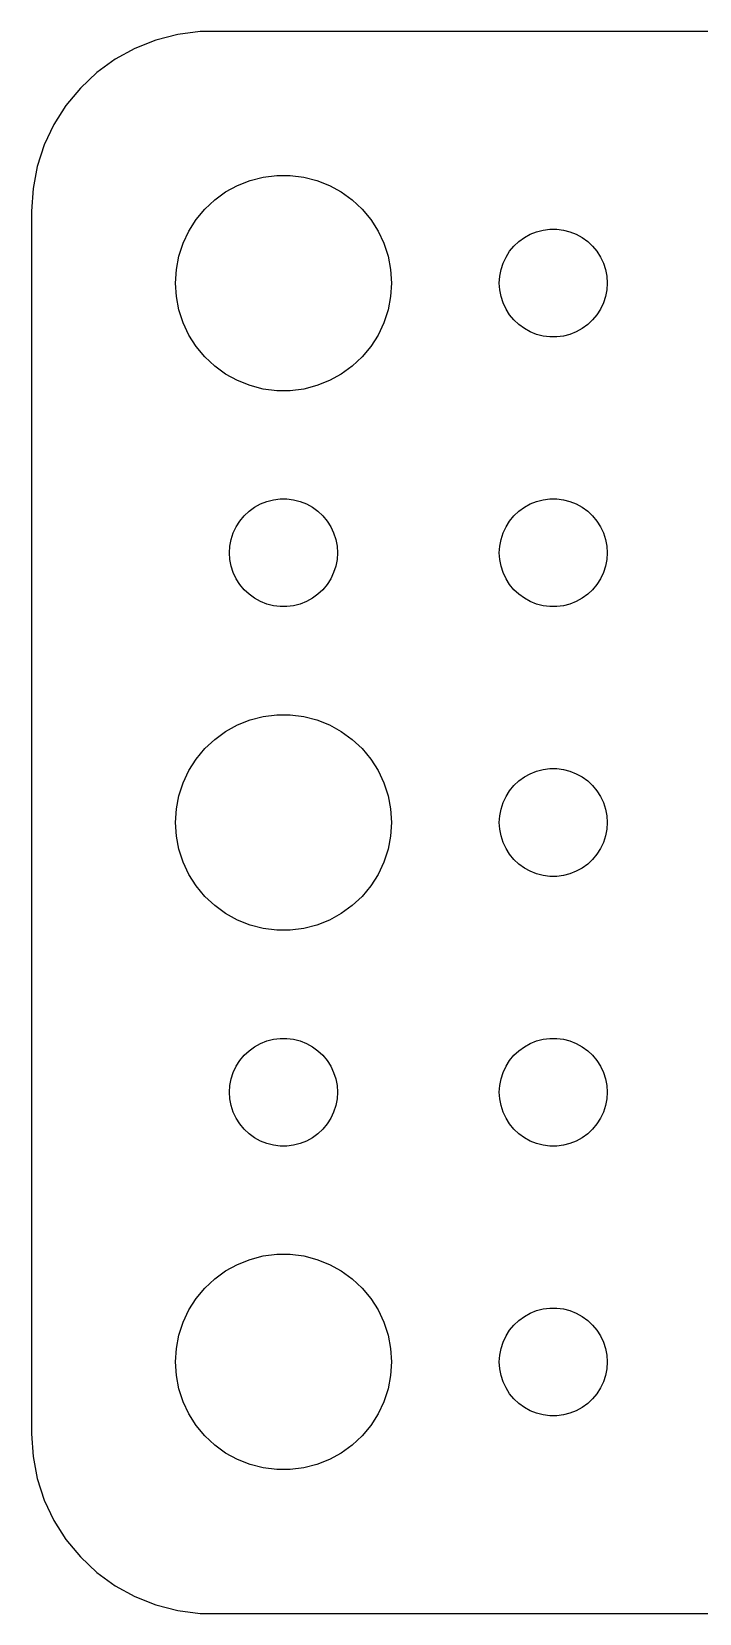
# Model space of a CAD drawing. Header units: metres. Extents: x -22 to 22, y 32 to 130.
# Drawn here: x -22 to -3.44, y 32.01 to 75.99 of the extents above; entities that cross this region are included whole.
import ezdxf

# ---------------------------------------------------------------- set-up
doc = ezdxf.new("R2010")
doc.units = ezdxf.units.M

msp = doc.modelspace()

# ---------------------------------------------------------------- linework, layer by layer
for p, q in [((-18.5451, 75.7553), (-19.1289, 75.5241)), ((-17.9369, 75.9114), (-18.5451, 75.7553)), ((-17.3139, 75.9901), (-17.9369, 75.9114)), ((17.3139, 75.9901), (-17.3139, 75.9901)), ((-19.6791, 75.2216), (-20.1871, 74.8526)), ((-19.1289, 75.5241), (-19.6791, 75.2216)), ((-20.1871, 74.8526), (-20.6448, 74.4227)), ((-20.6448, 74.4227), (-21.0451, 73.9389)), ((-21.0451, 73.9389), (-21.3815, 73.4088)), ((-21.3815, 73.4088), (-21.6489, 72.8406)), ((-21.6489, 72.8406), (-21.8429, 72.2434)), ((-21.8429, 72.2434), (-21.9606, 71.6267)), ((-16.6075, 71.533), (-16.2773, 71.7145)), ((-16.2773, 71.7145), (-15.927, 71.8532)), ((-15.927, 71.8532), (-15.5621, 71.9469)), ((-15.5621, 71.9469), (-15.1884, 71.9941)), ((-15.1884, 71.9941), (-14.8116, 71.9941)), ((-14.8116, 71.9941), (-14.4379, 71.9469)), ((-14.4379, 71.9469), (-14.0729, 71.8532)), ((-14.0729, 71.8532), (-13.7227, 71.7145)), ((-13.7227, 71.7145), (-13.3925, 71.533)), ((-21.9606, 71.6267), (-22, 71)), ((-17.1869, 71.0536), (-16.9123, 71.3115)), ((-16.9123, 71.3115), (-16.6075, 71.533)), ((-13.3925, 71.533), (-13.0877, 71.3115)), ((-13.0877, 71.3115), (-12.8131, 71.0536)), ((-22, 71), (-22, 37)), ((-17.427, 70.7634), (-17.1869, 71.0536)), ((-12.8131, 71.0536), (-12.5729, 70.7634)), ((-17.7893, 70.1044), (-17.6289, 70.4453)), ((-17.6289, 70.4453), (-17.427, 70.7634)), ((-12.5729, 70.7634), (-12.3711, 70.4453)), ((-12.3711, 70.4453), (-12.2107, 70.1044)), ((-8.13866, 70.3572), (-7.96352, 70.4266)), ((-7.96352, 70.4266), (-7.78107, 70.4734)), ((-7.78107, 70.4734), (-7.59418, 70.497)), ((-7.59418, 70.497), (-7.40581, 70.497)), ((-7.40581, 70.497), (-7.21892, 70.4734)), ((-7.21892, 70.4734), (-7.03647, 70.4266)), ((-7.03647, 70.4266), (-6.86133, 70.3572)), ((-17.9057, 69.7461), (-17.7893, 70.1044)), ((-12.2107, 70.1044), (-12.0942, 69.7461)), ((-8.71352, 69.8817), (-8.59344, 70.0268)), ((-8.59344, 70.0268), (-8.45613, 70.1558)), ((-8.45613, 70.1558), (-8.30373, 70.2665)), ((-8.30373, 70.2665), (-8.13866, 70.3572)), ((-6.86133, 70.3572), (-6.69626, 70.2665)), ((-6.69626, 70.2665), (-6.54385, 70.1558)), ((-6.54385, 70.1558), (-6.40654, 70.0268)), ((-6.40654, 70.0268), (-6.28647, 69.8817)), ((-17.9763, 69.376), (-17.9057, 69.7461)), ((-12.0942, 69.7461), (-12.0237, 69.376)), ((-8.95287, 69.373), (-8.89465, 69.5522)), ((-8.89465, 69.5522), (-8.81445, 69.7226)), ((-8.81445, 69.7226), (-8.71352, 69.8817)), ((-6.28647, 69.8817), (-6.18553, 69.7226)), ((-6.18553, 69.7226), (-6.10533, 69.5522)), ((-6.10533, 69.5522), (-6.04712, 69.373)), ((-18, 69), (-17.9763, 69.376)), ((-12.0237, 69.376), (-12, 69)), ((-9, 69), (-8.98816, 69.188)), ((-8.98816, 69.188), (-8.95287, 69.373)), ((-6.04712, 69.373), (-6.01183, 69.188)), ((-6.01183, 69.188), (-6, 69)), ((-17.9763, 68.624), (-18, 69)), ((-17.9057, 68.2539), (-17.9763, 68.624)), ((-12.0237, 68.624), (-12.0942, 68.2539)), ((-12, 69), (-12.0237, 68.624)), ((-8.98816, 68.812), (-9, 69)), ((-8.95287, 68.627), (-8.98816, 68.812)), ((-8.89465, 68.4478), (-8.95287, 68.627)), ((-6.04712, 68.627), (-6.10533, 68.4478)), ((-6.01183, 68.812), (-6.04712, 68.627)), ((-6, 69), (-6.01183, 68.812)), ((-17.7893, 67.8956), (-17.9057, 68.2539)), ((-12.0942, 68.2539), (-12.2107, 67.8956)), ((-8.81445, 68.2774), (-8.89465, 68.4478)), ((-8.71352, 68.1183), (-8.81445, 68.2774)), ((-6.18553, 68.2774), (-6.28647, 68.1183)), ((-6.10533, 68.4478), (-6.18553, 68.2774)), ((-17.6289, 67.5547), (-17.7893, 67.8956)), ((-12.2107, 67.8956), (-12.3711, 67.5547)), ((-8.59344, 67.9732), (-8.71352, 68.1183)), ((-8.45613, 67.8442), (-8.59344, 67.9732)), ((-8.30373, 67.7335), (-8.45613, 67.8442)), ((-8.13866, 67.6427), (-8.30373, 67.7335)), ((-6.69626, 67.7335), (-6.86133, 67.6427)), ((-6.54385, 67.8442), (-6.69626, 67.7335)), ((-6.40654, 67.9732), (-6.54385, 67.8442)), ((-6.28647, 68.1183), (-6.40654, 67.9732)), ((-17.427, 67.2366), (-17.6289, 67.5547)), ((-12.3711, 67.5547), (-12.5729, 67.2366)), ((-7.96352, 67.5734), (-8.13866, 67.6427)), ((-7.78107, 67.5266), (-7.96352, 67.5734)), ((-7.59418, 67.5029), (-7.78107, 67.5266)), ((-7.40581, 67.5029), (-7.59418, 67.5029)), ((-7.21892, 67.5266), (-7.40581, 67.5029)), ((-7.03647, 67.5734), (-7.21892, 67.5266)), ((-6.86133, 67.6427), (-7.03647, 67.5734)), ((-17.1869, 66.9464), (-17.427, 67.2366)), ((-16.9123, 66.6884), (-17.1869, 66.9464)), ((-12.8131, 66.9464), (-13.0877, 66.6884)), ((-12.5729, 67.2366), (-12.8131, 66.9464)), ((-16.6075, 66.467), (-16.9123, 66.6884)), ((-16.2773, 66.2855), (-16.6075, 66.467)), ((-13.3925, 66.467), (-13.7227, 66.2855)), ((-13.0877, 66.6884), (-13.3925, 66.467)), ((-15.927, 66.1468), (-16.2773, 66.2855)), ((-15.5621, 66.0531), (-15.927, 66.1468)), ((-15.1884, 66.0059), (-15.5621, 66.0531)), ((-14.8116, 66.0059), (-15.1884, 66.0059)), ((-14.4379, 66.0531), (-14.8116, 66.0059)), ((-14.0729, 66.1468), (-14.4379, 66.0531)), ((-13.7227, 66.2855), (-14.0729, 66.1468)), ((-15.6387, 62.8572), (-15.4635, 62.9266)), ((-15.4635, 62.9266), (-15.2811, 62.9734)), ((-15.2811, 62.9734), (-15.0942, 62.997)), ((-15.0942, 62.997), (-14.9058, 62.997)), ((-14.9058, 62.997), (-14.7189, 62.9734)), ((-14.7189, 62.9734), (-14.5365, 62.9266)), ((-14.5365, 62.9266), (-14.3613, 62.8572)), ((-8.13866, 62.8572), (-7.96352, 62.9266)), ((-7.96352, 62.9266), (-7.78107, 62.9734)), ((-7.78107, 62.9734), (-7.59418, 62.997)), ((-7.59418, 62.997), (-7.40581, 62.997)), ((-7.40581, 62.997), (-7.21892, 62.9734)), ((-7.21892, 62.9734), (-7.03647, 62.9266)), ((-7.03647, 62.9266), (-6.86133, 62.8572)), ((-16.2135, 62.3817), (-16.0934, 62.5268)), ((-16.0934, 62.5268), (-15.9561, 62.6558)), ((-15.9561, 62.6558), (-15.8037, 62.7665)), ((-15.8037, 62.7665), (-15.6387, 62.8572)), ((-14.3613, 62.8572), (-14.1963, 62.7665)), ((-14.1963, 62.7665), (-14.0439, 62.6558)), ((-14.0439, 62.6558), (-13.9065, 62.5268)), ((-13.9065, 62.5268), (-13.7865, 62.3817)), ((-8.71352, 62.3817), (-8.59344, 62.5268)), ((-8.59344, 62.5268), (-8.45613, 62.6558)), ((-8.45613, 62.6558), (-8.30373, 62.7665)), ((-8.30373, 62.7665), (-8.13866, 62.8572)), ((-6.86133, 62.8572), (-6.69626, 62.7665)), ((-6.69626, 62.7665), (-6.54385, 62.6558)), ((-6.54385, 62.6558), (-6.40654, 62.5268)), ((-6.40654, 62.5268), (-6.28647, 62.3817)), ((-16.4529, 61.873), (-16.3947, 62.0522)), ((-16.3947, 62.0522), (-16.3145, 62.2226)), ((-16.3145, 62.2226), (-16.2135, 62.3817)), ((-13.7865, 62.3817), (-13.6855, 62.2226)), ((-13.6855, 62.2226), (-13.6053, 62.0522)), ((-13.6053, 62.0522), (-13.5471, 61.873)), ((-8.95287, 61.873), (-8.89465, 62.0522)), ((-8.89465, 62.0522), (-8.81445, 62.2226)), ((-8.81445, 62.2226), (-8.71352, 62.3817)), ((-6.28647, 62.3817), (-6.18553, 62.2226)), ((-6.18553, 62.2226), (-6.10533, 62.0522)), ((-6.10533, 62.0522), (-6.04712, 61.873)), ((-16.5, 61.5), (-16.4882, 61.688)), ((-16.4882, 61.688), (-16.4529, 61.873)), ((-13.5471, 61.873), (-13.5118, 61.688)), ((-13.5118, 61.688), (-13.5, 61.5)), ((-9, 61.5), (-8.98816, 61.688)), ((-8.98816, 61.688), (-8.95287, 61.873)), ((-6.04712, 61.873), (-6.01183, 61.688)), ((-6.01183, 61.688), (-6, 61.5)), ((-16.4882, 61.312), (-16.5, 61.5)), ((-16.4529, 61.127), (-16.4882, 61.312)), ((-13.5118, 61.312), (-13.5471, 61.127)), ((-13.5, 61.5), (-13.5118, 61.312)), ((-8.98816, 61.312), (-9, 61.5)), ((-8.95287, 61.127), (-8.98816, 61.312)), ((-6.01183, 61.312), (-6.04712, 61.127)), ((-6, 61.5), (-6.01183, 61.312)), ((-16.3947, 60.9478), (-16.4529, 61.127)), ((-16.3145, 60.7774), (-16.3947, 60.9478)), ((-16.2135, 60.6183), (-16.3145, 60.7774)), ((-13.6855, 60.7774), (-13.7865, 60.6183)), ((-13.6053, 60.9478), (-13.6855, 60.7774)), ((-13.5471, 61.127), (-13.6053, 60.9478)), ((-8.89465, 60.9478), (-8.95287, 61.127)), ((-8.81445, 60.7774), (-8.89465, 60.9478)), ((-8.71352, 60.6183), (-8.81445, 60.7774)), ((-6.18553, 60.7774), (-6.28647, 60.6183)), ((-6.10533, 60.9478), (-6.18553, 60.7774)), ((-6.04712, 61.127), (-6.10533, 60.9478)), ((-16.0934, 60.4732), (-16.2135, 60.6183)), ((-15.9561, 60.3442), (-16.0934, 60.4732)), ((-15.8037, 60.2335), (-15.9561, 60.3442)), ((-14.0439, 60.3442), (-14.1963, 60.2335)), ((-13.9065, 60.4732), (-14.0439, 60.3442)), ((-13.7865, 60.6183), (-13.9065, 60.4732)), ((-8.59344, 60.4732), (-8.71352, 60.6183)), ((-8.45613, 60.3442), (-8.59344, 60.4732)), ((-8.30373, 60.2335), (-8.45613, 60.3442)), ((-6.54385, 60.3442), (-6.69626, 60.2335)), ((-6.40654, 60.4732), (-6.54385, 60.3442)), ((-6.28647, 60.6183), (-6.40654, 60.4732)), ((-15.6387, 60.1427), (-15.8037, 60.2335)), ((-15.4635, 60.0734), (-15.6387, 60.1427)), ((-15.2811, 60.0266), (-15.4635, 60.0734)), ((-15.0942, 60.0029), (-15.2811, 60.0266)), ((-14.9058, 60.0029), (-15.0942, 60.0029)), ((-14.7189, 60.0266), (-14.9058, 60.0029)), ((-14.5365, 60.0734), (-14.7189, 60.0266)), ((-14.3613, 60.1427), (-14.5365, 60.0734)), ((-14.1963, 60.2335), (-14.3613, 60.1427)), ((-8.13866, 60.1427), (-8.30373, 60.2335)), ((-7.96352, 60.0734), (-8.13866, 60.1427)), ((-7.78107, 60.0266), (-7.96352, 60.0734)), ((-7.59418, 60.0029), (-7.78107, 60.0266)), ((-7.40581, 60.0029), (-7.59418, 60.0029)), ((-7.21892, 60.0266), (-7.40581, 60.0029)), ((-7.03647, 60.0734), (-7.21892, 60.0266)), ((-6.86133, 60.1427), (-7.03647, 60.0734)), ((-6.69626, 60.2335), (-6.86133, 60.1427)), ((-16.2773, 56.7145), (-15.927, 56.8532)), ((-15.927, 56.8532), (-15.5621, 56.9469)), ((-15.5621, 56.9469), (-15.1884, 56.9941)), ((-15.1884, 56.9941), (-14.8116, 56.9941)), ((-14.8116, 56.9941), (-14.4379, 56.9469)), ((-14.4379, 56.9469), (-14.0729, 56.8532)), ((-14.0729, 56.8532), (-13.7227, 56.7145)), ((-17.1869, 56.0536), (-16.9123, 56.3115)), ((-16.9123, 56.3115), (-16.6075, 56.533)), ((-16.6075, 56.533), (-16.2773, 56.7145)), ((-13.7227, 56.7145), (-13.3925, 56.533)), ((-13.3925, 56.533), (-13.0877, 56.3115)), ((-13.0877, 56.3115), (-12.8131, 56.0536)), ((-17.427, 55.7634), (-17.1869, 56.0536)), ((-12.8131, 56.0536), (-12.5729, 55.7634)), ((-17.7893, 55.1044), (-17.6289, 55.4453)), ((-17.6289, 55.4453), (-17.427, 55.7634)), ((-12.5729, 55.7634), (-12.3711, 55.4453)), ((-12.3711, 55.4453), (-12.2107, 55.1044)), ((-8.13866, 55.3572), (-7.96352, 55.4266)), ((-7.96352, 55.4266), (-7.78107, 55.4734)), ((-7.78107, 55.4734), (-7.59418, 55.497)), ((-7.59418, 55.497), (-7.40581, 55.497)), ((-7.40581, 55.497), (-7.21892, 55.4734)), ((-7.21892, 55.4734), (-7.03647, 55.4266)), ((-7.03647, 55.4266), (-6.86133, 55.3572)), ((-17.9057, 54.7461), (-17.7893, 55.1044)), ((-12.2107, 55.1044), (-12.0942, 54.7461)), ((-8.71352, 54.8817), (-8.59344, 55.0268)), ((-8.59344, 55.0268), (-8.45613, 55.1558)), ((-8.45613, 55.1558), (-8.30373, 55.2665)), ((-8.30373, 55.2665), (-8.13866, 55.3572)), ((-6.86133, 55.3572), (-6.69626, 55.2665)), ((-6.69626, 55.2665), (-6.54385, 55.1558)), ((-6.54385, 55.1558), (-6.40654, 55.0268)), ((-6.40654, 55.0268), (-6.28647, 54.8817)), ((-17.9763, 54.376), (-17.9057, 54.7461)), ((-12.0942, 54.7461), (-12.0237, 54.376)), ((-8.95287, 54.373), (-8.89465, 54.5522)), ((-8.89465, 54.5522), (-8.81445, 54.7226)), ((-8.81445, 54.7226), (-8.71352, 54.8817)), ((-6.28647, 54.8817), (-6.18553, 54.7226)), ((-6.18553, 54.7226), (-6.10533, 54.5522)), ((-6.10533, 54.5522), (-6.04712, 54.373)), ((-18, 54), (-17.9763, 54.376)), ((-12.0237, 54.376), (-12, 54)), ((-9, 54), (-8.98816, 54.188)), ((-8.98816, 54.188), (-8.95287, 54.373)), ((-6.04712, 54.373), (-6.01183, 54.188)), ((-6.01183, 54.188), (-6, 54)), ((-17.9763, 53.624), (-18, 54)), ((-12, 54), (-12.0237, 53.624)), ((-8.98816, 53.812), (-9, 54)), ((-8.95287, 53.627), (-8.98816, 53.812)), ((-6.01183, 53.812), (-6.04712, 53.627)), ((-6, 54), (-6.01183, 53.812)), ((-17.9057, 53.2539), (-17.9763, 53.624)), ((-17.7893, 52.8956), (-17.9057, 53.2539)), ((-12.0942, 53.2539), (-12.2107, 52.8956)), ((-12.0237, 53.624), (-12.0942, 53.2539)), ((-8.89465, 53.4478), (-8.95287, 53.627)), ((-8.81445, 53.2774), (-8.89465, 53.4478)), ((-8.71352, 53.1183), (-8.81445, 53.2774)), ((-6.18553, 53.2774), (-6.28647, 53.1183)), ((-6.10533, 53.4478), (-6.18553, 53.2774)), ((-6.04712, 53.627), (-6.10533, 53.4478)), ((-17.6289, 52.5547), (-17.7893, 52.8956)), ((-12.2107, 52.8956), (-12.3711, 52.5547)), ((-8.59344, 52.9732), (-8.71352, 53.1183)), ((-8.45613, 52.8442), (-8.59344, 52.9732)), ((-8.30373, 52.7335), (-8.45613, 52.8442)), ((-6.54385, 52.8442), (-6.69626, 52.7335)), ((-6.40654, 52.9732), (-6.54385, 52.8442)), ((-6.28647, 53.1183), (-6.40654, 52.9732)), ((-17.427, 52.2366), (-17.6289, 52.5547)), ((-12.3711, 52.5547), (-12.5729, 52.2366)), ((-8.13866, 52.6428), (-8.30373, 52.7335)), ((-7.96352, 52.5734), (-8.13866, 52.6428)), ((-7.78107, 52.5266), (-7.96352, 52.5734)), ((-7.59418, 52.503), (-7.78107, 52.5266)), ((-7.40581, 52.503), (-7.59418, 52.503)), ((-7.21892, 52.5266), (-7.40581, 52.503)), ((-7.03647, 52.5734), (-7.21892, 52.5266)), ((-6.86133, 52.6428), (-7.03647, 52.5734)), ((-6.69626, 52.7335), (-6.86133, 52.6428)), ((-17.1869, 51.9464), (-17.427, 52.2366)), ((-16.9123, 51.6885), (-17.1869, 51.9464)), ((-12.8131, 51.9464), (-13.0877, 51.6885)), ((-12.5729, 52.2366), (-12.8131, 51.9464)), ((-16.6075, 51.467), (-16.9123, 51.6885)), ((-16.2773, 51.2855), (-16.6075, 51.467)), ((-13.3925, 51.467), (-13.7227, 51.2855)), ((-13.0877, 51.6885), (-13.3925, 51.467)), ((-15.927, 51.1468), (-16.2773, 51.2855)), ((-15.5621, 51.0531), (-15.927, 51.1468)), ((-15.1884, 51.0059), (-15.5621, 51.0531)), ((-14.4379, 51.0531), (-14.8116, 51.0059)), ((-14.0729, 51.1468), (-14.4379, 51.0531)), ((-13.7227, 51.2855), (-14.0729, 51.1468)), ((-14.8116, 51.0059), (-15.1884, 51.0059)), ((-15.4635, 47.9266), (-15.2811, 47.9734)), ((-15.2811, 47.9734), (-15.0942, 47.9971)), ((-15.0942, 47.9971), (-14.9058, 47.9971)), ((-14.9058, 47.9971), (-14.7189, 47.9734)), ((-14.7189, 47.9734), (-14.5365, 47.9266)), ((-7.96352, 47.9266), (-7.78107, 47.9734)), ((-7.78107, 47.9734), (-7.59418, 47.9971)), ((-7.59418, 47.9971), (-7.40581, 47.9971)), ((-7.40581, 47.9971), (-7.21892, 47.9734)), ((-7.21892, 47.9734), (-7.03647, 47.9266)), ((-16.2135, 47.3817), (-16.0934, 47.5268)), ((-16.0934, 47.5268), (-15.9561, 47.6558)), ((-15.9561, 47.6558), (-15.8037, 47.7665)), ((-15.8037, 47.7665), (-15.6387, 47.8573)), ((-15.6387, 47.8573), (-15.4635, 47.9266)), ((-14.5365, 47.9266), (-14.3613, 47.8573)), ((-14.3613, 47.8573), (-14.1963, 47.7665)), ((-14.1963, 47.7665), (-14.0439, 47.6558)), ((-14.0439, 47.6558), (-13.9065, 47.5268)), ((-13.9065, 47.5268), (-13.7865, 47.3817)), ((-8.71352, 47.3817), (-8.59344, 47.5268)), ((-8.59344, 47.5268), (-8.45613, 47.6558)), ((-8.45613, 47.6558), (-8.30373, 47.7665)), ((-8.30373, 47.7665), (-8.13866, 47.8573)), ((-8.13866, 47.8573), (-7.96352, 47.9266)), ((-7.03647, 47.9266), (-6.86133, 47.8573)), ((-6.86133, 47.8573), (-6.69626, 47.7665)), ((-6.69626, 47.7665), (-6.54385, 47.6558)), ((-6.54385, 47.6558), (-6.40654, 47.5268)), ((-6.40654, 47.5268), (-6.28647, 47.3817)), ((-16.3947, 47.0522), (-16.3145, 47.2226)), ((-16.3145, 47.2226), (-16.2135, 47.3817)), ((-13.7865, 47.3817), (-13.6855, 47.2226)), ((-13.6855, 47.2226), (-13.6053, 47.0522)), ((-8.89465, 47.0522), (-8.81445, 47.2226)), ((-8.81445, 47.2226), (-8.71352, 47.3817)), ((-6.28647, 47.3817), (-6.18553, 47.2226)), ((-6.18553, 47.2226), (-6.10533, 47.0522)), ((-16.5, 46.5), (-16.4882, 46.688)), ((-16.4882, 46.688), (-16.4529, 46.873)), ((-16.4529, 46.873), (-16.3947, 47.0522)), ((-13.6053, 47.0522), (-13.5471, 46.873)), ((-13.5471, 46.873), (-13.5118, 46.688)), ((-13.5118, 46.688), (-13.5, 46.5)), ((-9, 46.5), (-8.98816, 46.688)), ((-8.98816, 46.688), (-8.95287, 46.873)), ((-8.95287, 46.873), (-8.89465, 47.0522)), ((-6.10533, 47.0522), (-6.04712, 46.873)), ((-6.04712, 46.873), (-6.01183, 46.688)), ((-6.01183, 46.688), (-6, 46.5)), ((-16.4882, 46.312), (-16.5, 46.5)), ((-16.4529, 46.127), (-16.4882, 46.312)), ((-13.5118, 46.312), (-13.5471, 46.127)), ((-13.5, 46.5), (-13.5118, 46.312)), ((-8.98816, 46.312), (-9, 46.5)), ((-8.95287, 46.127), (-8.98816, 46.312)), ((-6.01183, 46.312), (-6.04712, 46.127)), ((-6, 46.5), (-6.01183, 46.312)), ((-16.3947, 45.9478), (-16.4529, 46.127)), ((-16.3145, 45.7774), (-16.3947, 45.9478)), ((-16.2135, 45.6183), (-16.3145, 45.7774)), ((-13.6855, 45.7774), (-13.7865, 45.6183)), ((-13.6053, 45.9478), (-13.6855, 45.7774)), ((-13.5471, 46.127), (-13.6053, 45.9478)), ((-8.89465, 45.9478), (-8.95287, 46.127)), ((-8.81445, 45.7774), (-8.89465, 45.9478)), ((-8.71352, 45.6183), (-8.81445, 45.7774)), ((-6.18553, 45.7774), (-6.28647, 45.6183)), ((-6.10533, 45.9478), (-6.18553, 45.7774)), ((-6.04712, 46.127), (-6.10533, 45.9478)), ((-16.0934, 45.4732), (-16.2135, 45.6183)), ((-15.9561, 45.3442), (-16.0934, 45.4732)), ((-15.8037, 45.2335), (-15.9561, 45.3442)), ((-14.0439, 45.3442), (-14.1963, 45.2335)), ((-13.9065, 45.4732), (-14.0439, 45.3442)), ((-13.7865, 45.6183), (-13.9065, 45.4732)), ((-8.59344, 45.4732), (-8.71352, 45.6183)), ((-8.45613, 45.3442), (-8.59344, 45.4732)), ((-8.30373, 45.2335), (-8.45613, 45.3442)), ((-6.54385, 45.3442), (-6.69626, 45.2335)), ((-6.40654, 45.4732), (-6.54385, 45.3442)), ((-6.28647, 45.6183), (-6.40654, 45.4732)), ((-15.6387, 45.1428), (-15.8037, 45.2335)), ((-15.4635, 45.0734), (-15.6387, 45.1428)), ((-15.2811, 45.0266), (-15.4635, 45.0734)), ((-15.0942, 45.003), (-15.2811, 45.0266)), ((-14.9058, 45.003), (-15.0942, 45.003)), ((-14.7189, 45.0266), (-14.9058, 45.003)), ((-14.5365, 45.0734), (-14.7189, 45.0266)), ((-14.3613, 45.1428), (-14.5365, 45.0734)), ((-14.1963, 45.2335), (-14.3613, 45.1428)), ((-8.13866, 45.1428), (-8.30373, 45.2335)), ((-7.96352, 45.0734), (-8.13866, 45.1428)), ((-7.78107, 45.0266), (-7.96352, 45.0734)), ((-7.59418, 45.003), (-7.78107, 45.0266)), ((-7.40581, 45.003), (-7.59418, 45.003)), ((-7.21892, 45.0266), (-7.40581, 45.003)), ((-7.03647, 45.0734), (-7.21892, 45.0266)), ((-6.86133, 45.1428), (-7.03647, 45.0734)), ((-6.69626, 45.2335), (-6.86133, 45.1428)), ((-16.2773, 41.7145), (-15.927, 41.8532)), ((-15.927, 41.8532), (-15.5621, 41.9469)), ((-15.5621, 41.9469), (-15.1884, 41.9941)), ((-15.1884, 41.9941), (-14.8116, 41.9941)), ((-14.8116, 41.9941), (-14.4379, 41.9469)), ((-14.4379, 41.9469), (-14.0729, 41.8532)), ((-14.0729, 41.8532), (-13.7227, 41.7145)), ((-16.9123, 41.3116), (-16.6075, 41.533)), ((-16.6075, 41.533), (-16.2773, 41.7145)), ((-13.7227, 41.7145), (-13.3925, 41.533)), ((-13.3925, 41.533), (-13.0877, 41.3116)), ((-17.427, 40.7634), (-17.1869, 41.0536)), ((-17.1869, 41.0536), (-16.9123, 41.3116)), ((-13.0877, 41.3116), (-12.8131, 41.0536)), ((-12.8131, 41.0536), (-12.5729, 40.7634)), ((-17.6289, 40.4453), (-17.427, 40.7634)), ((-12.5729, 40.7634), (-12.3711, 40.4453)), ((-7.96352, 40.4266), (-7.78107, 40.4734)), ((-7.78107, 40.4734), (-7.59418, 40.4971)), ((-7.59418, 40.4971), (-7.40581, 40.4971)), ((-7.40581, 40.4971), (-7.21892, 40.4734)), ((-7.21892, 40.4734), (-7.03647, 40.4266)), ((-17.9057, 39.7461), (-17.7893, 40.1044)), ((-17.7893, 40.1044), (-17.6289, 40.4453)), ((-12.3711, 40.4453), (-12.2107, 40.1044)), ((-12.2107, 40.1044), (-12.0942, 39.7461)), ((-8.71352, 39.8817), (-8.59344, 40.0268)), ((-8.59344, 40.0268), (-8.45613, 40.1558)), ((-8.45613, 40.1558), (-8.30373, 40.2665)), ((-8.30373, 40.2665), (-8.13866, 40.3573)), ((-8.13866, 40.3573), (-7.96352, 40.4266)), ((-7.03647, 40.4266), (-6.86133, 40.3573)), ((-6.86133, 40.3573), (-6.69626, 40.2665)), ((-6.69626, 40.2665), (-6.54385, 40.1558)), ((-6.54385, 40.1558), (-6.40654, 40.0268)), ((-6.40654, 40.0268), (-6.28647, 39.8817)), ((-17.9763, 39.376), (-17.9057, 39.7461)), ((-12.0942, 39.7461), (-12.0237, 39.376)), ((-8.89465, 39.5522), (-8.81445, 39.7226)), ((-8.81445, 39.7226), (-8.71352, 39.8817)), ((-6.28647, 39.8817), (-6.18553, 39.7226)), ((-6.18553, 39.7226), (-6.10533, 39.5522)), ((-18, 39), (-17.9763, 39.376)), ((-12.0237, 39.376), (-12, 39)), ((-9, 39), (-8.98816, 39.188)), ((-8.98816, 39.188), (-8.95287, 39.373)), ((-8.95287, 39.373), (-8.89465, 39.5522)), ((-6.10533, 39.5522), (-6.04712, 39.373)), ((-6.04712, 39.373), (-6.01183, 39.188)), ((-6.01183, 39.188), (-6, 39)), ((-17.9763, 38.624), (-18, 39)), ((-12, 39), (-12.0237, 38.624)), ((-8.98816, 38.812), (-9, 39)), ((-8.95287, 38.627), (-8.98816, 38.812)), ((-6.01183, 38.812), (-6.04712, 38.627)), ((-6, 39), (-6.01183, 38.812)), ((-17.9057, 38.2539), (-17.9763, 38.624)), ((-12.0237, 38.624), (-12.0942, 38.2539)), ((-8.89465, 38.4478), (-8.95287, 38.627)), ((-8.81445, 38.2774), (-8.89465, 38.4478)), ((-8.71352, 38.1183), (-8.81445, 38.2774)), ((-6.18553, 38.2774), (-6.28647, 38.1183)), ((-6.10533, 38.4478), (-6.18553, 38.2774)), ((-6.04712, 38.627), (-6.10533, 38.4478)), ((-17.7893, 37.8956), (-17.9057, 38.2539)), ((-17.6289, 37.5547), (-17.7893, 37.8956)), ((-12.2107, 37.8956), (-12.3711, 37.5547)), ((-12.0942, 38.2539), (-12.2107, 37.8956)), ((-8.59344, 37.9732), (-8.71352, 38.1183)), ((-8.45613, 37.8442), (-8.59344, 37.9732)), ((-8.30373, 37.7335), (-8.45613, 37.8442)), ((-6.54385, 37.8442), (-6.69626, 37.7335)), ((-6.40654, 37.9732), (-6.54385, 37.8442)), ((-6.28647, 38.1183), (-6.40654, 37.9732)), ((-17.427, 37.2366), (-17.6289, 37.5547)), ((-12.3711, 37.5547), (-12.5729, 37.2366)), ((-8.13866, 37.6428), (-8.30373, 37.7335)), ((-7.96352, 37.5734), (-8.13866, 37.6428)), ((-7.78107, 37.5266), (-7.96352, 37.5734)), ((-7.59418, 37.503), (-7.78107, 37.5266)), ((-7.40581, 37.503), (-7.59418, 37.503)), ((-7.21892, 37.5266), (-7.40581, 37.503)), ((-7.03647, 37.5734), (-7.21892, 37.5266)), ((-6.86133, 37.6428), (-7.03647, 37.5734)), ((-6.69626, 37.7335), (-6.86133, 37.6428)), ((-22, 37), (-21.9606, 36.3733)), ((-17.1869, 36.9464), (-17.427, 37.2366)), ((-16.9123, 36.6885), (-17.1869, 36.9464)), ((-12.8131, 36.9464), (-13.0877, 36.6885)), ((-12.5729, 37.2366), (-12.8131, 36.9464)), ((-16.6075, 36.467), (-16.9123, 36.6885)), ((-13.0877, 36.6885), (-13.3925, 36.467)), ((-21.9606, 36.3733), (-21.8429, 35.7566)), ((-16.2773, 36.2855), (-16.6075, 36.467)), ((-15.927, 36.1468), (-16.2773, 36.2855)), ((-15.5621, 36.0531), (-15.927, 36.1468)), ((-14.0729, 36.1468), (-14.4379, 36.0531)), ((-13.7227, 36.2855), (-14.0729, 36.1468)), ((-13.3925, 36.467), (-13.7227, 36.2855)), ((-21.8429, 35.7566), (-21.6489, 35.1594)), ((-15.1884, 36.0059), (-15.5621, 36.0531)), ((-14.8116, 36.0059), (-15.1884, 36.0059)), ((-14.4379, 36.0531), (-14.8116, 36.0059)), ((-21.6489, 35.1594), (-21.3815, 34.5912)), ((-21.3815, 34.5912), (-21.0451, 34.0611)), ((-21.0451, 34.0611), (-20.6448, 33.5773)), ((-20.6448, 33.5773), (-20.1871, 33.1474)), ((-20.1871, 33.1474), (-19.6791, 32.7784)), ((-19.6791, 32.7784), (-19.1289, 32.4759)), ((-19.1289, 32.4759), (-18.5451, 32.2447)), ((-18.5451, 32.2447), (-17.9369, 32.0886)), ((-17.9369, 32.0886), (-17.3139, 32.0099)), ((-17.3139, 32.0099), (17.3139, 32.0099))]:
    msp.add_line(p, q)

doc.saveas('drawing.dxf')
